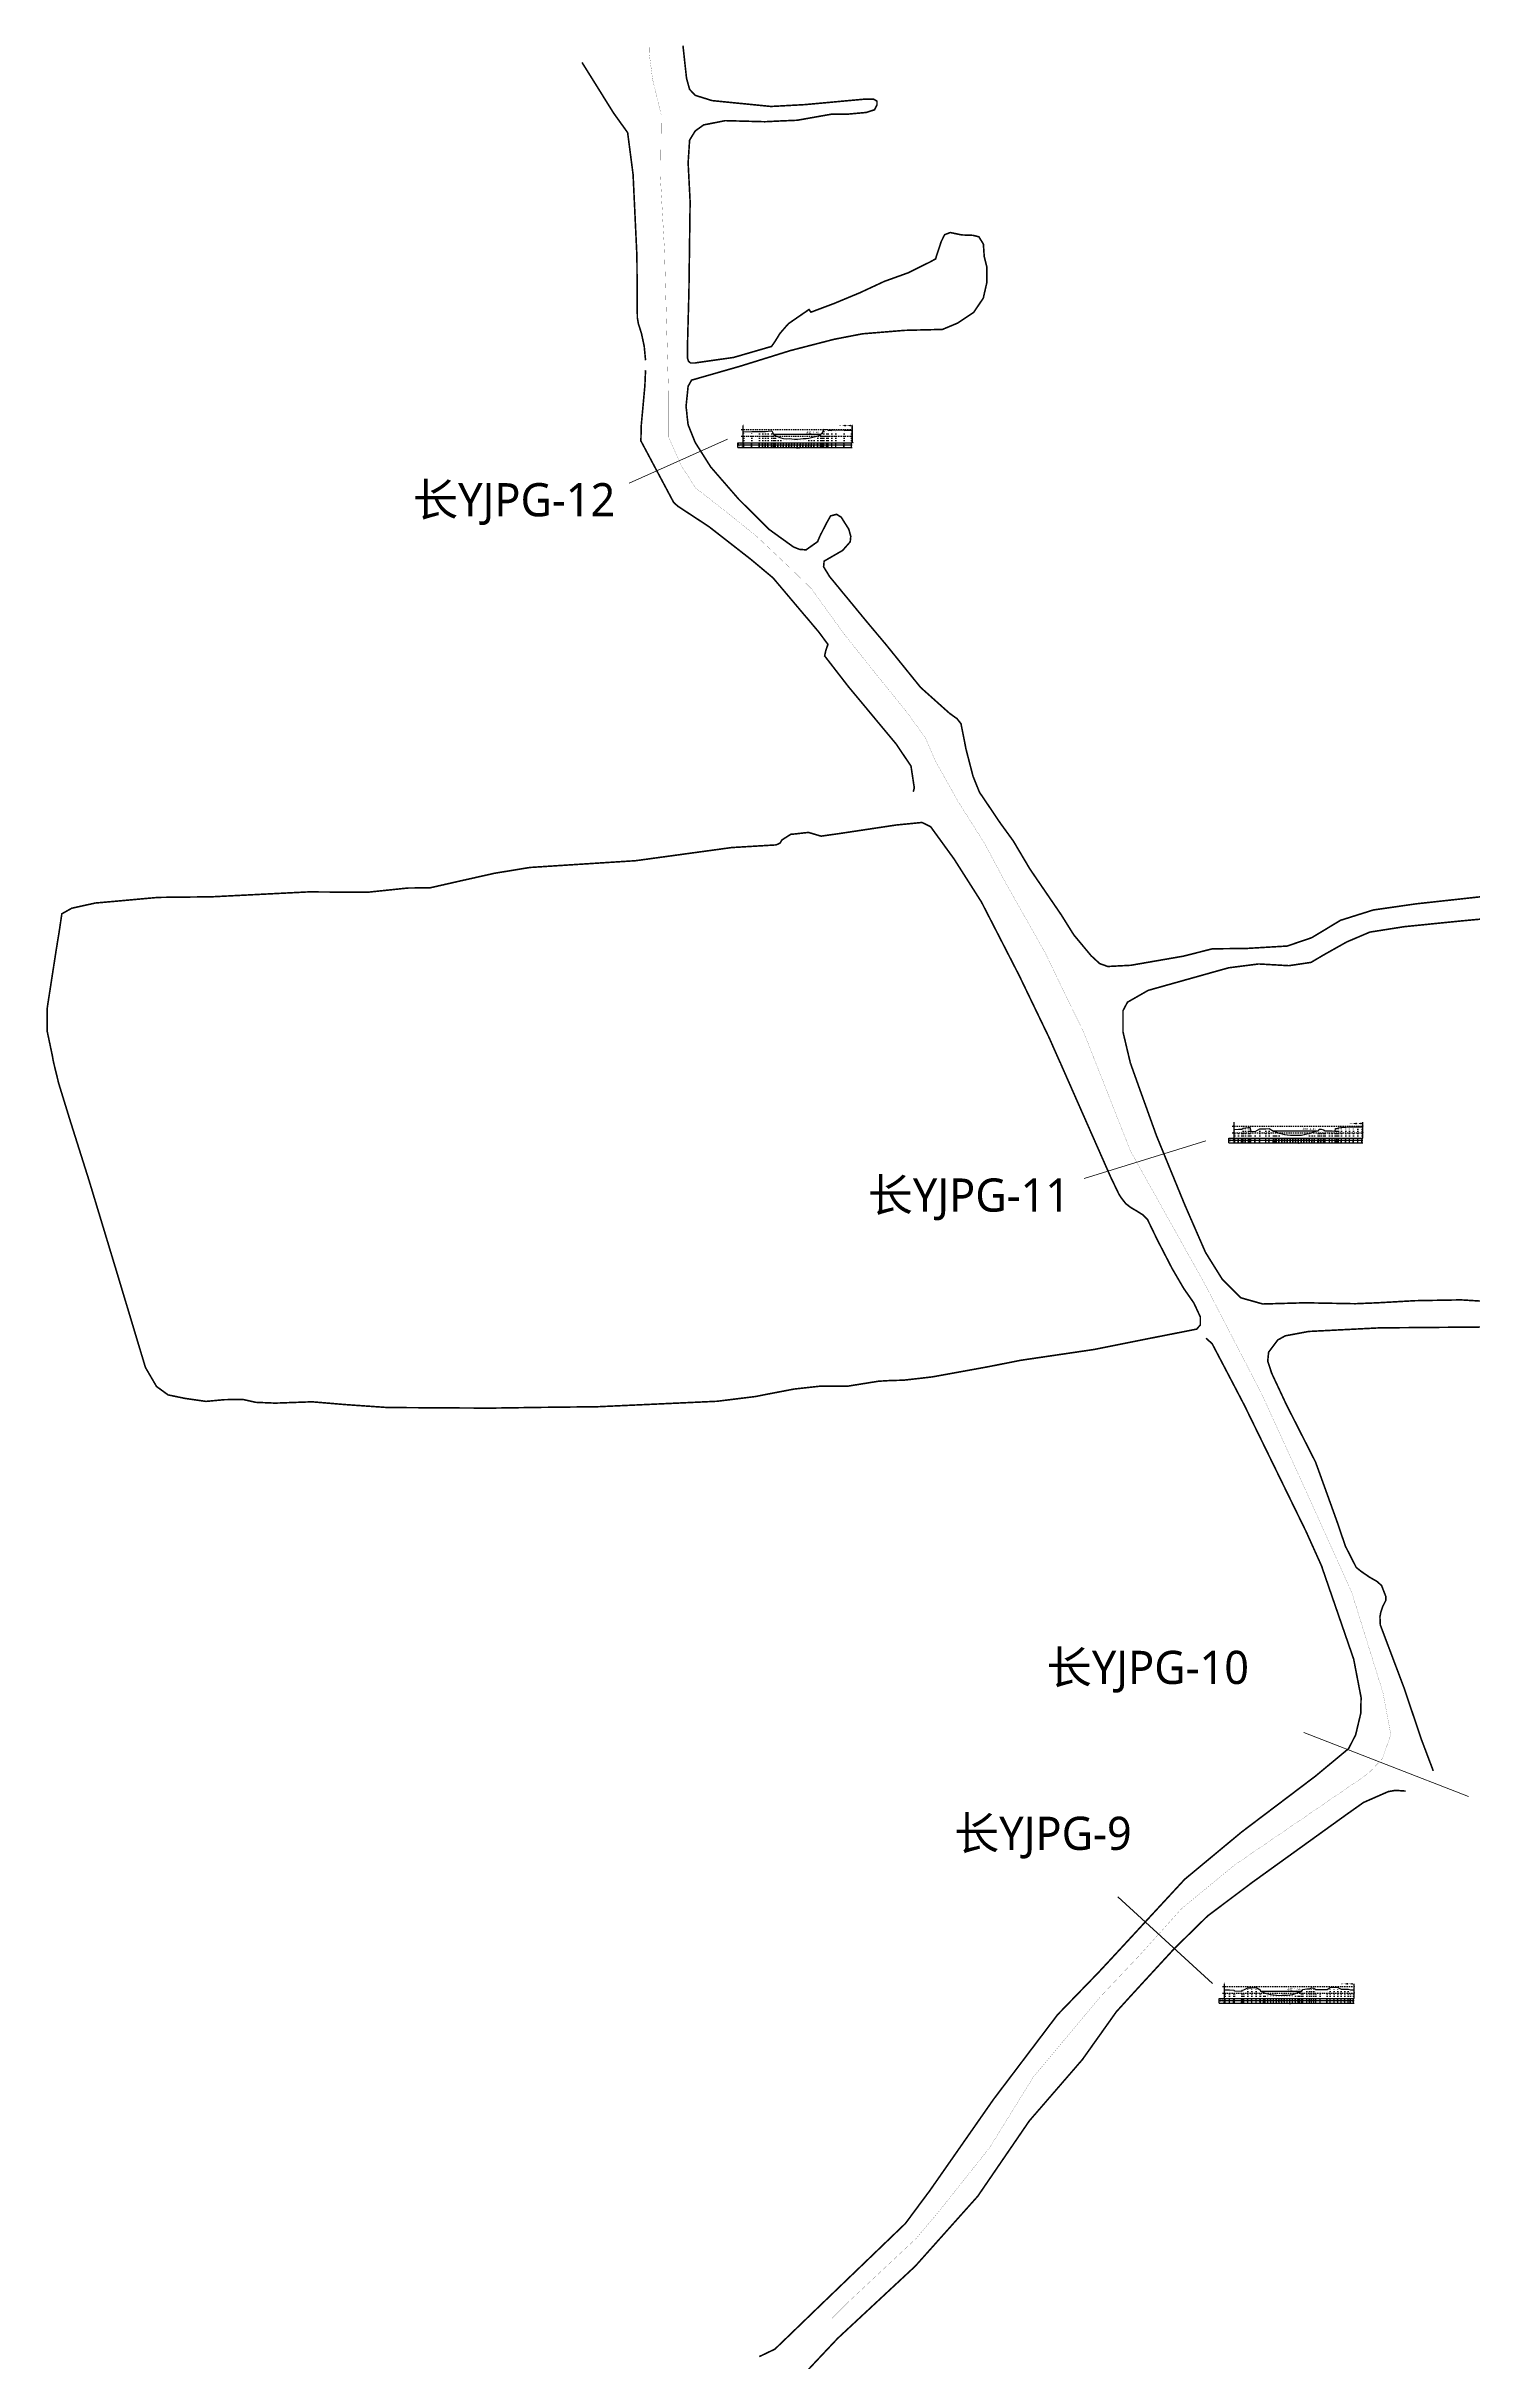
# Model space of a CAD drawing. Header units: millimetres. Extents: x 492417 to 501387, y 3423661 to 3433273.
# Drawn here: x 496118 to 497194, y 3425377 to 3427121 of the extents above; entities that cross this region are included whole.
import ezdxf
from ezdxf.enums import TextEntityAlignment as Align

# ---------------------------------------------------------------- set-up
doc = ezdxf.new("R2010")
doc.units = ezdxf.units.MM
doc.linetypes.add('X4', pattern=[1.6, 0, -1.6])
for name, color, linetype in [('DMX', 1, 'Continuous'), ('zdm1', 2, 'Continuous'), ('ZDMT5', 3, 'Continuous'), ('断面号', 7, 'Continuous'), ('断面线', 6, 'Continuous'), ('水位', 4, 'Continuous')]:
    doc.layers.add(name, color=color, linetype=linetype)
doc.layers.add('市级河道', color=160, linetype='Continuous', lineweight=40)
doc.layers.add('常水位岸线', color=7, linetype='Continuous', lineweight=0, true_color=0x00aeef)
doc.styles.add('HZ', font='rs.shx', dxfattribs={"width": 0.8, "bigfont": 'hztxt.shx'})
doc.styles.add('微软雅黑', font='msyh.ttf')
doc.styles.add('黑体', font='simhei.ttf')

msp = doc.modelspace()

# ---------------------------------------------------------------- linework, layer by layer
at = {"layer": 'DMX', "linetype": 'Continuous', "flags": 128}
for points in [[(496644.1, 3426830.8), (496650.1, 3426831), (496655.8, 3426831.2), (496658.4, 3426831.1), (496660.4, 3426831.1), (496662.4, 3426831.4), (496665.1, 3426831.7), (496666.7, 3426828.6), (496667.5, 3426828.3), (496667.9, 3426828.1), (496669.9, 3426827.2), (496672, 3426826.4), (496674, 3426825.7), (496676.2, 3426825.6), (496678.2, 3426825.7), (496680.3, 3426825.5), (496682.4, 3426825.4), (496684.5, 3426825.3), (496686.7, 3426825.5), (496688.8, 3426825.7), (496691, 3426825.8), (496693.1, 3426826.1), (496695.1, 3426826.6), (496697.1, 3426827.1), (496697.2, 3426827.1), (496699.8, 3426827.9), (496702.1, 3426828.7), (496702.8, 3426830), (496703.5, 3426830.2), (496704.1, 3426832.1), (496704.3, 3426832.1), (496704.4, 3426832.9), (496706.7, 3426832.7), (496707.6, 3426832.2), (496710.5, 3426832.2), (496713.5, 3426832.3), (496719.7, 3426832.2), (496725.3, 3426832.2)], [(497014.1, 3426305.1), (497017, 3426305.3), (497019.4, 3426305.3), (497020.5, 3426306.3), (497022.3, 3426306.5), (497024.6, 3426306.6), (497025.2, 3426306.9), (497025.6, 3426306.9), (497026.3, 3426303.8), (497029.5, 3426303.7), (497033, 3426305.7), (497037.6, 3426305.7), (497040.1, 3426305.8), (497043.3, 3426303.8), (497044.6, 3426303.7), (497045.6, 3426303.1), (497047.7, 3426302.5), (497049.8, 3426301.8), (497051.9, 3426301.3), (497054, 3426301.2), (497056.1, 3426300.9), (497058.2, 3426300.9), (497060.2, 3426300.9), (497062.3, 3426300.9), (497064.4, 3426301), (497066.5, 3426301.3), (497068.5, 3426301.8), (497070.6, 3426302.2), (497072.5, 3426302.8), (497074.2, 3426303.6), (497077, 3426304.1), (497077.5, 3426304.7), (497077.8, 3426305.5), (497079.2, 3426305.4), (497081.1, 3426304.9), (497082.3, 3426304.2), (497085.6, 3426304.2), (497087.7, 3426304.2), (497089.9, 3426304), (497090.2, 3426305.8), (497091, 3426305.8), (497092.3, 3426306.4), (497094.5, 3426306.8), (497094.7, 3426307), (497097.9, 3426307), (497100.7, 3426307.1), (497103.7, 3426307.1), (497107, 3426307.2), (497110.2, 3426307.2)], [(497006.9, 3425656.9), (497010.3, 3425656.9), (497013.4, 3425656.8), (497014, 3425656.3), (497019.4, 3425656), (497020.1, 3425656.6), (497021.1, 3425656.9), (497024, 3425658.5), (497027.1, 3425658.5), (497030.4, 3425658.6), (497033.2, 3425657), (497033.5, 3425655.9), (497036, 3425654.9), (497037.2, 3425654.5), (497039.2, 3425653.9), (497041.3, 3425653.3), (497043.4, 3425653.1), (497045.5, 3425652.8), (497047.6, 3425652.6), (497049.6, 3425652.8), (497051.6, 3425652.9), (497053.7, 3425652.9), (497055.8, 3425653.1), (497057.8, 3425653.5), (497059.9, 3425654.1), (497061.9, 3425655.1), (497062.9, 3425655.2), (497064.5, 3425655.8), (497065.5, 3425657.1), (497068.6, 3425657.7), (497070.6, 3425657.8), (497072.1, 3425658.4), (497073.8, 3425658.1), (497075.3, 3425657.2), (497078.6, 3425657.1), (497083.7, 3425657.1), (497086.2, 3425658.8), (497089.2, 3425658.9), (497091.8, 3425658.8), (497094.4, 3425657.4), (497097.1, 3425657.4), (497099.7, 3425657.4), (497101.3, 3425656.9), (497103.6, 3425657)]]:
    msp.add_lwpolyline(points, dxfattribs=at)
at = {"layer": 'zdm1', "linetype": 'Continuous'}
for p, q in [((496643.6, 3426822.6), (496643.6, 3426835.6)), ((496643.7, 3426822.6), (496643.7, 3426835.6)), ((496725.8, 3426822.6), (496725.8, 3426835.6)), ((496725.9, 3426822.6), (496725.9, 3426835.6)), ((496639.6, 3426819.1), (496639.6, 3426822.6)), ((496639.6, 3426822.6), (496644.1, 3426822.6)), ((496639.6, 3426821.1), (496725.8, 3426821.1)), ((496639.6, 3426819.1), (496725.8, 3426819.1)), ((496643.6, 3426819.1), (496643.6, 3426822.6)), ((496644.1, 3426822.6), (496725.8, 3426822.6)), ((497009.6, 3426295.2), (497009.6, 3426298.7)), ((497009.6, 3426298.7), (497014.1, 3426298.7)), ((497009.6, 3426297.2), (497110.7, 3426297.2)), ((497009.6, 3426295.2), (497110.7, 3426295.2)), ((497013.6, 3426298.7), (497013.6, 3426310.7)), ((497013.6, 3426295.2), (497013.6, 3426298.7)), ((497013.7, 3426298.7), (497013.7, 3426310.7)), ((497014.1, 3426298.7), (497110.7, 3426298.7)), ((497110.6, 3426298.7), (497110.6, 3426310.7)), ((497110.7, 3426298.7), (497110.7, 3426310.7)), ((497002.4, 3425647), (497002.4, 3425650.5)), ((497002.4, 3425650.5), (497006.9, 3425650.5)), ((497002.4, 3425649), (497104.1, 3425649)), ((497006.4, 3425650.5), (497006.4, 3425661.5)), ((497006.4, 3425647), (497006.4, 3425650.5)), ((497006.5, 3425650.5), (497006.5, 3425661.5)), ((497006.9, 3425650.5), (497104.1, 3425650.5)), ((497104.1, 3425650.5), (497104.1, 3425661.5)), ((497104.2, 3425650.5), (497104.2, 3425661.5)), ((497002.4, 3425647), (497104.1, 3425647))]:
    msp.add_line(p, q, dxfattribs=at)
at = {"layer": 'zdm1', "linetype": 'X4'}
for p, q in [((496642.6, 3426832.6), (496726.8, 3426832.6)), ((496642.6, 3426827.6), (496726.8, 3426827.6)), ((496642.6, 3426822.6), (496726.8, 3426822.6)), ((497012.6, 3426307.7), (497111.7, 3426307.7)), ((497012.6, 3426302.7), (497111.7, 3426302.7)), ((497005.4, 3425659.5), (497105.1, 3425659.5)), ((497005.4, 3425654.5), (497105.1, 3425654.5))]:
    msp.add_line(p, q, dxfattribs=at)
at = {"layer": 'zdm1', "linetype": 'Continuous', "flags": 128}
for points in [[(496643.6, 3426835.6, 0.1, 0.1, 0), (496643.6, 3426836.6, 0.1, 0.1, 0)], [(496725.8, 3426835.6, 0.1, 0.1, 0), (496725.8, 3426836.6, 0.1, 0.1, 0)], [(496643.6, 3426833.6, 0.1, 0.1, 0), (496643.6, 3426834.6, 0.1, 0.1, 0)], [(496643.6, 3426831.6, 0.1, 0.1, 0), (496643.6, 3426832.6, 0.1, 0.1, 0)], [(496643.6, 3426829.6, 0.1, 0.1, 0), (496643.6, 3426830.6, 0.1, 0.1, 0)], [(496643.6, 3426827.6, 0.1, 0.1, 0), (496643.6, 3426828.6, 0.1, 0.1, 0)], [(496643.6, 3426825.6, 0.1, 0.1, 0), (496643.6, 3426826.6, 0.1, 0.1, 0)], [(496643.6, 3426823.6, 0.1, 0.1, 0), (496643.6, 3426824.6, 0.1, 0.1, 0)], [(496725.8, 3426833.6, 0.1, 0.1, 0), (496725.8, 3426834.6, 0.1, 0.1, 0)], [(496725.8, 3426831.6, 0.1, 0.1, 0), (496725.8, 3426832.6, 0.1, 0.1, 0)], [(496725.8, 3426829.6, 0.1, 0.1, 0), (496725.8, 3426830.6, 0.1, 0.1, 0)], [(496725.8, 3426827.6, 0.1, 0.1, 0), (496725.8, 3426828.6, 0.1, 0.1, 0)], [(496725.8, 3426825.6, 0.1, 0.1, 0), (496725.8, 3426826.6, 0.1, 0.1, 0)], [(496725.8, 3426823.6, 0.1, 0.1, 0), (496725.8, 3426824.6, 0.1, 0.1, 0)], [(497013.6, 3426309.7, 0.1, 0.1, 0), (497013.6, 3426310.7, 0.1, 0.1, 0)], [(497013.6, 3426307.7, 0.1, 0.1, 0), (497013.6, 3426308.7, 0.1, 0.1, 0)], [(497013.6, 3426305.7, 0.1, 0.1, 0), (497013.6, 3426306.7, 0.1, 0.1, 0)], [(497013.6, 3426303.7, 0.1, 0.1, 0), (497013.6, 3426304.7, 0.1, 0.1, 0)], [(497013.6, 3426301.7, 0.1, 0.1, 0), (497013.6, 3426302.7, 0.1, 0.1, 0)], [(497013.6, 3426299.7, 0.1, 0.1, 0), (497013.6, 3426300.7, 0.1, 0.1, 0)], [(497110.7, 3426309.7, 0.1, 0.1, 0), (497110.7, 3426310.7, 0.1, 0.1, 0)], [(497110.7, 3426307.7, 0.1, 0.1, 0), (497110.7, 3426308.7, 0.1, 0.1, 0)], [(497110.7, 3426305.7, 0.1, 0.1, 0), (497110.7, 3426306.7, 0.1, 0.1, 0)], [(497110.7, 3426303.7, 0.1, 0.1, 0), (497110.7, 3426304.7, 0.1, 0.1, 0)], [(497110.7, 3426301.7, 0.1, 0.1, 0), (497110.7, 3426302.7, 0.1, 0.1, 0)], [(497110.7, 3426299.7, 0.1, 0.1, 0), (497110.7, 3426300.7, 0.1, 0.1, 0)], [(497006.4, 3425661.5, 0.1, 0.1, 0), (497006.4, 3425662.5, 0.1, 0.1, 0)], [(497006.4, 3425659.5, 0.1, 0.1, 0), (497006.4, 3425660.5, 0.1, 0.1, 0)], [(497006.4, 3425657.5, 0.1, 0.1, 0), (497006.4, 3425658.5, 0.1, 0.1, 0)], [(497006.4, 3425655.5, 0.1, 0.1, 0), (497006.4, 3425656.5, 0.1, 0.1, 0)], [(497006.4, 3425653.5, 0.1, 0.1, 0), (497006.4, 3425654.5, 0.1, 0.1, 0)], [(497006.4, 3425651.5, 0.1, 0.1, 0), (497006.4, 3425652.5, 0.1, 0.1, 0)], [(497104.1, 3425661.5, 0.1, 0.1, 0), (497104.1, 3425662.5, 0.1, 0.1, 0)], [(497104.1, 3425659.5, 0.1, 0.1, 0), (497104.1, 3425660.5, 0.1, 0.1, 0)], [(497104.1, 3425657.5, 0.1, 0.1, 0), (497104.1, 3425658.5, 0.1, 0.1, 0)], [(497104.1, 3425655.5, 0.1, 0.1, 0), (497104.1, 3425656.5, 0.1, 0.1, 0)], [(497104.1, 3425653.5, 0.1, 0.1, 0), (497104.1, 3425654.5, 0.1, 0.1, 0)], [(497104.1, 3425651.5, 0.1, 0.1, 0), (497104.1, 3425652.5, 0.1, 0.1, 0)]]:
    msp.add_lwpolyline(points, format="xyseb", dxfattribs=at)
at = {"layer": 'ZDMT5', "linetype": 'X4'}
for p, q in [((496644.1, 3426822.6), (496644.1, 3426830.8)), ((496650.1, 3426822.6), (496650.1, 3426831)), ((496655.8, 3426822.6), (496655.8, 3426831.2)), ((496658.4, 3426822.6), (496658.4, 3426831.1)), ((496660.4, 3426822.6), (496660.4, 3426831.1)), ((496662.4, 3426822.6), (496662.4, 3426831.4)), ((496665.1, 3426822.6), (496665.1, 3426831.7)), ((496666.7, 3426822.6), (496666.7, 3426828.6)), ((496667.5, 3426822.6), (496667.5, 3426828.3)), ((496667.9, 3426822.6), (496667.9, 3426828.1)), ((496669.9, 3426822.6), (496669.9, 3426827.2)), ((496672, 3426822.6), (496672, 3426826.4)), ((496674, 3426822.6), (496674, 3426825.7)), ((496676.2, 3426822.6), (496676.2, 3426825.6)), ((496678.2, 3426822.6), (496678.2, 3426825.7)), ((496680.3, 3426822.6), (496680.3, 3426825.5)), ((496682.4, 3426822.6), (496682.4, 3426825.4)), ((496684.5, 3426822.6), (496684.5, 3426825.3)), ((496686.7, 3426822.6), (496686.7, 3426825.5)), ((496688.8, 3426822.6), (496688.8, 3426825.7)), ((496691, 3426822.6), (496691, 3426825.8)), ((496693.1, 3426822.6), (496693.1, 3426826.1)), ((496695.1, 3426822.6), (496695.1, 3426826.6)), ((496697.1, 3426822.6), (496697.1, 3426827.1)), ((496697.2, 3426822.6), (496697.2, 3426827.1)), ((496699.8, 3426822.6), (496699.8, 3426827.9)), ((496702.1, 3426822.6), (496702.1, 3426828.7)), ((496702.8, 3426822.6), (496702.8, 3426830)), ((496703.5, 3426822.6), (496703.5, 3426830.2)), ((496704.1, 3426822.6), (496704.1, 3426832.1)), ((496704.3, 3426822.6), (496704.3, 3426832.1)), ((496704.4, 3426822.6), (496704.4, 3426832.9)), ((496706.7, 3426822.6), (496706.7, 3426832.7)), ((496707.6, 3426822.6), (496707.6, 3426832.2)), ((496710.5, 3426822.6), (496710.5, 3426832.2)), ((496713.5, 3426822.6), (496713.5, 3426832.3)), ((496719.7, 3426822.6), (496719.7, 3426832.2)), ((496725.3, 3426822.6), (496725.3, 3426832.2)), ((497014.1, 3426298.7), (497014.1, 3426305.1)), ((497017, 3426298.7), (497017, 3426305.3)), ((497019.4, 3426298.7), (497019.4, 3426305.3)), ((497020.5, 3426298.7), (497020.5, 3426306.3)), ((497022.3, 3426298.7), (497022.3, 3426306.5)), ((497024.6, 3426298.7), (497024.6, 3426306.6)), ((497025.2, 3426298.7), (497025.2, 3426306.9)), ((497025.6, 3426298.7), (497025.6, 3426306.9)), ((497026.3, 3426298.7), (497026.3, 3426303.8)), ((497029.5, 3426298.7), (497029.5, 3426303.7)), ((497033, 3426298.7), (497033, 3426305.7)), ((497037.6, 3426298.7), (497037.6, 3426305.7)), ((497040.1, 3426298.7), (497040.1, 3426305.8)), ((497043.3, 3426298.7), (497043.3, 3426303.8)), ((497044.6, 3426298.7), (497044.6, 3426303.7)), ((497045.6, 3426298.7), (497045.6, 3426303.1)), ((497047.7, 3426298.7), (497047.7, 3426302.5)), ((497049.8, 3426298.7), (497049.8, 3426301.8)), ((497051.9, 3426298.7), (497051.9, 3426301.3)), ((497054, 3426298.7), (497054, 3426301.2)), ((497056.1, 3426298.7), (497056.1, 3426300.9)), ((497058.2, 3426298.7), (497058.2, 3426300.9)), ((497060.2, 3426298.7), (497060.2, 3426300.9)), ((497062.3, 3426298.7), (497062.3, 3426300.9)), ((497064.4, 3426298.7), (497064.4, 3426301)), ((497066.5, 3426298.7), (497066.5, 3426301.3)), ((497068.5, 3426298.7), (497068.5, 3426301.8)), ((497070.6, 3426298.7), (497070.6, 3426302.2)), ((497072.5, 3426298.7), (497072.5, 3426302.8)), ((497074.2, 3426298.7), (497074.2, 3426303.6)), ((497077, 3426298.7), (497077, 3426304.1)), ((497077.5, 3426298.7), (497077.5, 3426304.7)), ((497077.8, 3426298.7), (497077.8, 3426305.5)), ((497079.2, 3426298.7), (497079.2, 3426305.4)), ((497081.1, 3426298.7), (497081.1, 3426304.9)), ((497082.3, 3426298.7), (497082.3, 3426304.2)), ((497085.6, 3426298.7), (497085.6, 3426304.2)), ((497087.7, 3426298.7), (497087.7, 3426304.2)), ((497089.9, 3426298.7), (497089.9, 3426304)), ((497090.2, 3426298.7), (497090.2, 3426305.8)), ((497091, 3426298.7), (497091, 3426305.8)), ((497092.3, 3426298.7), (497092.3, 3426306.4)), ((497094.5, 3426298.7), (497094.5, 3426306.8)), ((497094.7, 3426298.7), (497094.7, 3426307)), ((497097.9, 3426298.7), (497097.9, 3426307)), ((497100.7, 3426298.7), (497100.7, 3426307.1)), ((497103.7, 3426298.7), (497103.7, 3426307.1)), ((497107, 3426298.7), (497107, 3426307.2)), ((497110.2, 3426298.7), (497110.2, 3426307.2)), ((497006.9, 3425650.5), (497006.9, 3425656.9)), ((497010.3, 3425650.5), (497010.3, 3425656.9)), ((497013.4, 3425650.5), (497013.4, 3425656.8)), ((497014, 3425650.5), (497014, 3425656.3)), ((497019.4, 3425650.5), (497019.4, 3425656)), ((497020.1, 3425650.5), (497020.1, 3425656.6)), ((497021.1, 3425650.5), (497021.1, 3425656.9)), ((497024, 3425650.5), (497024, 3425658.5)), ((497027.1, 3425650.5), (497027.1, 3425658.5)), ((497030.4, 3425650.5), (497030.4, 3425658.6)), ((497033.2, 3425650.5), (497033.2, 3425657)), ((497033.5, 3425650.5), (497033.5, 3425655.9)), ((497036, 3425650.5), (497036, 3425654.9)), ((497037.2, 3425650.5), (497037.2, 3425654.5)), ((497039.2, 3425650.5), (497039.2, 3425653.9)), ((497041.3, 3425650.5), (497041.3, 3425653.3)), ((497043.4, 3425650.5), (497043.4, 3425653.1)), ((497045.5, 3425650.5), (497045.5, 3425652.8)), ((497047.6, 3425650.5), (497047.6, 3425652.6)), ((497049.6, 3425650.5), (497049.6, 3425652.8)), ((497051.6, 3425650.5), (497051.6, 3425652.9)), ((497053.7, 3425650.5), (497053.7, 3425652.9)), ((497055.8, 3425650.5), (497055.8, 3425653.1)), ((497057.8, 3425650.5), (497057.8, 3425653.5)), ((497059.9, 3425650.5), (497059.9, 3425654.1)), ((497061.9, 3425650.5), (497061.9, 3425655.1)), ((497062.9, 3425650.5), (497062.9, 3425655.2)), ((497064.5, 3425650.5), (497064.5, 3425655.8)), ((497065.5, 3425650.5), (497065.5, 3425657.1)), ((497068.6, 3425650.5), (497068.6, 3425657.7)), ((497070.6, 3425650.5), (497070.6, 3425657.8)), ((497072.1, 3425650.5), (497072.1, 3425658.4)), ((497073.8, 3425650.5), (497073.8, 3425658.1)), ((497075.3, 3425650.5), (497075.3, 3425657.2)), ((497078.6, 3425650.5), (497078.6, 3425657.1)), ((497083.7, 3425650.5), (497083.7, 3425657.1)), ((497086.2, 3425650.5), (497086.2, 3425658.8)), ((497089.2, 3425650.5), (497089.2, 3425658.9)), ((497091.8, 3425650.5), (497091.8, 3425658.8)), ((497094.4, 3425650.5), (497094.4, 3425657.4)), ((497097.1, 3425650.5), (497097.1, 3425657.4)), ((497099.7, 3425650.5), (497099.7, 3425657.4)), ((497101.3, 3425650.5), (497101.3, 3425656.9)), ((497103.6, 3425650.5), (497103.6, 3425657))]:
    msp.add_line(p, q, dxfattribs=at)
at = {"layer": 'ZDMT5', "linetype": 'Continuous'}
for p, q in [((496644.1, 3426819.1), (496644.1, 3426822.6)), ((496650.1, 3426819.1), (496650.1, 3426822.6)), ((496655.8, 3426819.1), (496655.8, 3426822.6)), ((496658.4, 3426819.1), (496658.4, 3426822.6)), ((496660.4, 3426819.1), (496660.4, 3426822.6)), ((496662.4, 3426819.1), (496662.4, 3426822.6)), ((496665.1, 3426819.1), (496665.1, 3426822.6)), ((496666.7, 3426819.1), (496666.7, 3426822.6)), ((496667.5, 3426819.1), (496667.5, 3426822.6)), ((496667.9, 3426819.1), (496667.9, 3426822.6)), ((496669.9, 3426819.1), (496669.9, 3426822.6)), ((496672, 3426819.1), (496672, 3426822.6)), ((496674, 3426819.1), (496674, 3426822.6)), ((496676.2, 3426819.1), (496676.2, 3426822.6)), ((496678.2, 3426819.1), (496678.2, 3426822.6)), ((496680.3, 3426819.1), (496680.3, 3426822.6)), ((496682.4, 3426819.1), (496682.4, 3426822.6)), ((496684.5, 3426819.1), (496684.5, 3426822.6)), ((496686.7, 3426819.1), (496686.7, 3426822.6)), ((496688.8, 3426819.1), (496688.8, 3426822.6)), ((496691, 3426819.1), (496691, 3426822.6)), ((496693.1, 3426819.1), (496693.1, 3426822.6)), ((496695.1, 3426819.1), (496695.1, 3426822.6)), ((496697.1, 3426819.1), (496697.1, 3426822.6)), ((496699.8, 3426819.1), (496699.8, 3426822.6)), ((496702.1, 3426819.1), (496702.1, 3426822.6)), ((496702.8, 3426819.1), (496702.8, 3426822.6)), ((496703.5, 3426819.1), (496703.5, 3426822.6)), ((496704.1, 3426819.1), (496704.1, 3426822.6)), ((496704.4, 3426819.1), (496704.4, 3426822.6)), ((496706.7, 3426819.1), (496706.7, 3426822.6)), ((496707.6, 3426819.1), (496707.6, 3426822.6)), ((496710.5, 3426819.1), (496710.5, 3426822.6)), ((496713.5, 3426819.1), (496713.5, 3426822.6)), ((496719.7, 3426819.1), (496719.7, 3426822.6)), ((496725.3, 3426819.1), (496725.3, 3426822.6)), ((497014.1, 3426295.2), (497014.1, 3426298.7)), ((497017, 3426295.2), (497017, 3426298.7)), ((497019.4, 3426295.2), (497019.4, 3426298.7)), ((497020.5, 3426295.2), (497020.5, 3426298.7)), ((497022.3, 3426295.2), (497022.3, 3426298.7)), ((497024.6, 3426295.2), (497024.6, 3426298.7)), ((497025.2, 3426295.2), (497025.2, 3426298.7)), ((497025.6, 3426295.2), (497025.6, 3426298.7)), ((497026.3, 3426295.2), (497026.3, 3426298.7)), ((497029.5, 3426295.2), (497029.5, 3426298.7)), ((497033, 3426295.2), (497033, 3426298.7)), ((497037.6, 3426295.2), (497037.6, 3426298.7)), ((497040.1, 3426295.2), (497040.1, 3426298.7)), ((497043.3, 3426295.2), (497043.3, 3426298.7)), ((497044.6, 3426295.2), (497044.6, 3426298.7)), ((497045.6, 3426295.2), (497045.6, 3426298.7)), ((497047.7, 3426295.2), (497047.7, 3426298.7)), ((497049.8, 3426295.2), (497049.8, 3426298.7)), ((497051.9, 3426295.2), (497051.9, 3426298.7)), ((497054, 3426295.2), (497054, 3426298.7)), ((497056.1, 3426295.2), (497056.1, 3426298.7)), ((497058.2, 3426295.2), (497058.2, 3426298.7)), ((497060.2, 3426295.2), (497060.2, 3426298.7)), ((497062.3, 3426295.2), (497062.3, 3426298.7)), ((497064.4, 3426295.2), (497064.4, 3426298.7)), ((497066.5, 3426295.2), (497066.5, 3426298.7)), ((497068.5, 3426295.2), (497068.5, 3426298.7)), ((497070.6, 3426295.2), (497070.6, 3426298.7)), ((497072.5, 3426295.2), (497072.5, 3426298.7)), ((497074.2, 3426295.2), (497074.2, 3426298.7)), ((497077, 3426295.2), (497077, 3426298.7)), ((497077.5, 3426295.2), (497077.5, 3426298.7)), ((497079.2, 3426295.2), (497079.2, 3426298.7)), ((497081.1, 3426295.2), (497081.1, 3426298.7)), ((497082.3, 3426295.2), (497082.3, 3426298.7)), ((497085.6, 3426295.2), (497085.6, 3426298.7)), ((497087.7, 3426295.2), (497087.7, 3426298.7)), ((497089.9, 3426295.2), (497089.9, 3426298.7)), ((497091, 3426295.2), (497091, 3426298.7)), ((497092.3, 3426295.2), (497092.3, 3426298.7)), ((497094.5, 3426295.2), (497094.5, 3426298.7)), ((497097.9, 3426295.2), (497097.9, 3426298.7)), ((497100.7, 3426295.2), (497100.7, 3426298.7)), ((497103.7, 3426295.2), (497103.7, 3426298.7)), ((497107, 3426295.2), (497107, 3426298.7)), ((497110.2, 3426295.2), (497110.2, 3426298.7)), ((497006.9, 3425647), (497006.9, 3425650.5)), ((497010.3, 3425647), (497010.3, 3425650.5)), ((497013.4, 3425647), (497013.4, 3425650.5)), ((497014, 3425647), (497014, 3425650.5)), ((497019.4, 3425647), (497019.4, 3425650.5)), ((497020.1, 3425647), (497020.1, 3425650.5)), ((497021.1, 3425647), (497021.1, 3425650.5)), ((497024, 3425647), (497024, 3425650.5)), ((497027.1, 3425647), (497027.1, 3425650.5)), ((497030.4, 3425647), (497030.4, 3425650.5)), ((497033.2, 3425647), (497033.2, 3425650.5)), ((497033.5, 3425647), (497033.5, 3425650.5)), ((497036, 3425647), (497036, 3425650.5)), ((497037.2, 3425647), (497037.2, 3425650.5)), ((497039.2, 3425647), (497039.2, 3425650.5)), ((497041.3, 3425647), (497041.3, 3425650.5)), ((497043.4, 3425647), (497043.4, 3425650.5)), ((497045.5, 3425647), (497045.5, 3425650.5)), ((497047.6, 3425647), (497047.6, 3425650.5)), ((497049.6, 3425647), (497049.6, 3425650.5)), ((497051.6, 3425647), (497051.6, 3425650.5)), ((497053.7, 3425647), (497053.7, 3425650.5)), ((497055.8, 3425647), (497055.8, 3425650.5)), ((497057.8, 3425647), (497057.8, 3425650.5)), ((497059.9, 3425647), (497059.9, 3425650.5)), ((497061.9, 3425647), (497061.9, 3425650.5)), ((497062.9, 3425647), (497062.9, 3425650.5)), ((497064.5, 3425647), (497064.5, 3425650.5)), ((497065.5, 3425647), (497065.5, 3425650.5)), ((497068.6, 3425647), (497068.6, 3425650.5)), ((497070.6, 3425647), (497070.6, 3425650.5)), ((497072.1, 3425647), (497072.1, 3425650.5)), ((497073.8, 3425647), (497073.8, 3425650.5)), ((497075.3, 3425647), (497075.3, 3425650.5)), ((497078.6, 3425647), (497078.6, 3425650.5)), ((497083.7, 3425647), (497083.7, 3425650.5)), ((497086.2, 3425647), (497086.2, 3425650.5)), ((497089.2, 3425647), (497089.2, 3425650.5)), ((497091.8, 3425647), (497091.8, 3425650.5)), ((497094.4, 3425647), (497094.4, 3425650.5)), ((497097.1, 3425647), (497097.1, 3425650.5)), ((497099.7, 3425647), (497099.7, 3425650.5)), ((497101.3, 3425647), (497101.3, 3425650.5)), ((497103.6, 3425647), (497103.6, 3425650.5))]:
    msp.add_line(p, q, dxfattribs=at)
at = {"layer": '市级河道', "lineweight": 0, "const_width": 0.1}
msp.add_lwpolyline([(496660.2, 3425359.3), (496721.7, 3425420.6), (496774.1, 3425469.7), (496791.5, 3425490.4), (496829.5, 3425538.2), (496862.3, 3425591.2), (496912.7, 3425651.5), (496941.8, 3425682.3), (496974.3, 3425718.3), (497014.2, 3425751.1), (497065, 3425785.8), (497114.8, 3425819.9), (497125.6, 3425831.3), (497127.9, 3425838.1), (497131.8, 3425849.3), (497125.9, 3425880.8), (497102.3, 3425956.5), (497068.9, 3426030.5), (497034.5, 3426105.8), (496992, 3426188), (496935.6, 3426288.9), (496911.3, 3426350.5), (496900, 3426379.1), (496888.6, 3426402.3), (496871.7, 3426437.4), (496856.1, 3426465.1), (496839.8, 3426494), (496825.4, 3426521), (496805.6, 3426552.3), (496788.7, 3426582.4), (496780.9, 3426600.4), (496766.5, 3426620.2), (496743.6, 3426648.5), (496719.6, 3426678.6), (496694.9, 3426712.8), (496678.1, 3426729.1), (496654, 3426751.9), (496633, 3426768.8), (496607.7, 3426788.6), (496596.9, 3426805.4), (496587.3, 3426827.1), (496587.3, 3426860.2), (496586.1, 3426903.5), (496584.3, 3426967.2), (496581.3, 3427021.3), (496581.9, 3427069.4), (496575.3, 3427096.5), (496572.9, 3427115.1), (496573.5, 3427140.4)], dxfattribs=at)
at = {"layer": '常水位岸线', "const_width": 1.2, "flags": 128}
for points in [[(497200.2, 3426480.6), (497150.9, 3426475.2), (497118.7, 3426470.6), (497093.9, 3426462.8), (497072.2, 3426449.7), (497053.7, 3426443.4), (497024.9, 3426441.7), (497023.4, 3426441.6), (497023.1, 3426441.6), (496997.2, 3426441.3), (496975.6, 3426435.8), (496935.8, 3426428.9), (496918.4, 3426428), (496912.3, 3426430.2), (496905.9, 3426436.1), (496893, 3426451.6), (496891.7, 3426453.6), (496883.3, 3426467), (496869.2, 3426487.6), (496859.7, 3426501.5), (496853.6, 3426511.8), (496847.2, 3426522.6), (496837.3, 3426536.2), (496823.7, 3426556.4), (496821.8, 3426559.1), (496816.9, 3426571.2), (496811.6, 3426591.6), (496810.2, 3426598.8), (496807.8, 3426610.9), (496804.8, 3426614.7), (496799.1, 3426618.8), (496777.3, 3426638.3), (496751.2, 3426670.6), (496736.4, 3426688.2), (496721.5, 3426706.3), (496718.9, 3426709.4), (496716.4, 3426712.5), (496708.8, 3426721.7), (496704.2, 3426729.2), (496704.4, 3426730.9), (496704.6, 3426733.4), (496718.6, 3426741.5), (496724.3, 3426748), (496724.7, 3426752.2), (496724.2, 3426753.9), (496723.2, 3426757.5), (496717.5, 3426766.5), (496714.1, 3426768.7), (496709.5, 3426767.5), (496706.5, 3426762.2), (496702, 3426753.4), (496701.2, 3426751.7), (496699.7, 3426748.1), (496691, 3426741.9), (496686, 3426742.3), (496681.5, 3426744.1), (496675.8, 3426748.2), (496663.3, 3426757.2), (496640.3, 3426780), (496619.1, 3426804.4), (496607.4, 3426822.9), (496602.1, 3426836.1), (496601.4, 3426841.9), (496600.8, 3426847.9), (496600.5, 3426849.7), (496602.1, 3426865.2), (496604.7, 3426869.8), (496640.7, 3426880.1), (496668.4, 3426888.7), (496678.6, 3426891.9), (496684.7, 3426893.5), (496712.3, 3426900.6), (496733.5, 3426904.7), (496765.3, 3426907.3), (496772.9, 3426907.5), (496793.8, 3426908), (496805.3, 3426912.8), (496817.4, 3426920.9), (496820.7, 3426925.8), (496824.6, 3426931.6), (496827.2, 3426943), (496827.3, 3426954.9), (496826, 3426960.1), (496825.3, 3426962.9), (496825, 3426967.4), (496824.7, 3426972.2), (496821.3, 3426977.8), (496816.8, 3426978.9), (496808.4, 3426979.2), (496799.7, 3426981), (496795.5, 3426979.4), (496794.8, 3426978.1), (496792.8, 3426974), (496790.5, 3426967), (496788.6, 3426961.1), (496784.4, 3426958.8), (496767.8, 3426950.6), (496750, 3426944.2), (496731.5, 3426935.6), (496712, 3426927.5), (496694.7, 3426921), (496693.2, 3426923), (496677.8, 3426912.4), (496676.2, 3426910.6), (496671.4, 3426905.1), (496668, 3426899.6), (496667.6, 3426899), (496667.4, 3426898.7), (496665, 3426895.2), (496636.4, 3426886.9), (496609, 3426883), (496607.3, 3426882.7), (496607.2, 3426882.7), (496603.9, 3426882.7), (496602.3, 3426884.2), (496601.6, 3426886.5), (496601.6, 3426895.5), (496602.7, 3426936.5), (496603.6, 3427004.4), (496602.1, 3427033.5), (496603.2, 3427050.6), (496607.4, 3427057.5), (496613.8, 3427062.1), (496630.1, 3427065.3), (496660, 3427064.5), (496672.2, 3427065.1), (496684.3, 3427065.6), (496709.7, 3427070.1), (496722.2, 3427070.2), (496736.5, 3427071.5), (496742.6, 3427073.5), (496744.5, 3427077.3), (496744.5, 3427080), (496741.9, 3427081.5), (496733.9, 3427081.4), (496690.3, 3427077.4), (496664.6, 3427076), (496620.2, 3427080.4), (496607.4, 3427084.4), (496603.2, 3427088.9), (496600.9, 3427097.2), (496598.3, 3427121), (496598.2, 3427121.9)], [(496570, 3426884.8), (496569, 3426895.3), (496566.9, 3426905.1), (496564.6, 3426912.3), (496563.8, 3426916.9), (496563.5, 3426963.2), (496560.6, 3427024.8), (496556.5, 3427056.3), (496546, 3427070.9), (496522.1, 3427109.2), (496522.1, 3427109.2)], [(496771.8, 3426559.6), (496772.2, 3426561.1), (496772.6, 3426562.5), (496770.1, 3426579), (496759, 3426595.5), (496722.8, 3426639), (496705, 3426662), (496705.3, 3426663.4), (496705.9, 3426666.1), (496707.5, 3426670.7), (496700.5, 3426680.1), (496694.7, 3426687), (496692.1, 3426690.1), (496689.5, 3426693.1), (496666.2, 3426720.7), (496649.6, 3426734.6), (496617.8, 3426759.4), (496594.8, 3426774.5), (496594.7, 3426774.5), (496591.1, 3426777.7), (496591.1, 3426777.7), (496590.8, 3426778.4), (496566.5, 3426824), (496566.6, 3426828.6), (496566.7, 3426835), (496569.5, 3426865.6), (496570, 3426877.3)], [(496882.7, 3426355.2), (496882.7, 3426355.3), (496882.1, 3426356.5), (496882, 3426356.8), (496874.3, 3426374.2), (496851.7, 3426421.1), (496823.2, 3426476.6), (496802.5, 3426509.1), (496784.9, 3426533.3), (496778.4, 3426536.5), (496759, 3426534.6), (496715.1, 3426528), (496702.3, 3426526.2), (496696.9, 3426527.8), (496692.8, 3426529), (496689.9, 3426528.7), (496686.5, 3426528.3), (496683.1, 3426527.9), (496679.5, 3426527.6), (496672.9, 3426523.4), (496671.3, 3426520.9), (496668.4, 3426519.6), (496634.9, 3426517.6), (496562.5, 3426507.7), (496515.4, 3426504.7), (496482.8, 3426502.6), (496456, 3426498.2), (496428.8, 3426492.1), (496407.7, 3426487.3), (496390.7, 3426487.1), (496360.1, 3426483.9), (496316, 3426484.2), (496242.9, 3426480.5), (496206, 3426480.1), (496202, 3426480), (496171, 3426477.2), (496155.2, 3426475.8), (496137.5, 3426471.9), (496130, 3426467.7), (496128.1, 3426455), (496125.8, 3426440.8), (496123.6, 3426426.6), (496123.4, 3426425.4), (496121.4, 3426412.4), (496119.2, 3426398.2), (496118.9, 3426396), (496118.9, 3426379.4), (496119.9, 3426374.7), (496123, 3426360), (496123.2, 3426358.5), (496123.5, 3426357.1), (496123.8, 3426355.6), (496123.8, 3426355.5)], [(496935.5, 3426355.2), (496935.5, 3426355.2), (496935.1, 3426356.8), (496929.9, 3426378.7), (496929.9, 3426394.7), (496933.3, 3426401.1), (496948.9, 3426410), (497009.5, 3426427), (497032.2, 3426429.9), (497055, 3426428.6), (497071.7, 3426431.1), (497080.8, 3426436.5), (497098.6, 3426446.5), (497116, 3426453.9), (497142, 3426458), (497184.7, 3426462.3), (497227.1, 3426466.2)], [(496123.8, 3426355.6), (496127.6, 3426340), (496136, 3426312.7), (496150.4, 3426267.1), (496171.4, 3426197.7), (496193, 3426125.9), (496201.4, 3426111.5), (496210.1, 3426105.2), (496222.6, 3426102.6), (496238.6, 3426100.3), (496252.6, 3426101.6), (496266.3, 3426101.8), (496276.2, 3426099.6), (496290.9, 3426099), (496318.6, 3426100), (496343.6, 3426097.9), (496375.4, 3426095.7), (496406.9, 3426095.5), (496421.5, 3426095.4), (496440.7, 3426095.3), (496457.4, 3426095.3), (496491.2, 3426095.8), (496508.6, 3426096), (496534.3, 3426096.3), (496593.6, 3426099), (496624, 3426100.4), (496653.1, 3426104), (496662.6, 3426105.9), (496682, 3426109.6), (496700.9, 3426111.7), (496722.5, 3426111.8), (496745.6, 3426115.5), (496754.1, 3426116), (496764.6, 3426116.3), (496775.3, 3426117.5), (496786.4, 3426118.8), (496828.7, 3426126.5), (496853, 3426131.3), (496908, 3426139.4), (496944.5, 3426146.7), (496979.6, 3426153.6), (496985.6, 3426154.8), (496986.2, 3426155.6), (496988.2, 3426157.9), (496988.2, 3426164), (496983.3, 3426174.5), (496975.7, 3426185.4), (496967, 3426200.3), (496955.9, 3426221.8), (496948.4, 3426237.3), (496948.2, 3426237.5), (496948.2, 3426237.6), (496944.8, 3426240.9), (496940.2, 3426243.8), (496935.9, 3426246.3), (496932, 3426249.3), (496929.5, 3426252.5), (496928.3, 3426254.1), (496926.7, 3426256.7), (496920.6, 3426269.4), (496882.7, 3426355.3)], [(497018.6, 3426178.4), (497004.9, 3426192.1), (496995.5, 3426207.1), (496992, 3426212.8), (496976.4, 3426248.6), (496955.1, 3426300.6), (496946.9, 3426323.4), (496943.4, 3426333.1), (496935.5, 3426355.2)], [(497218.9, 3426174.7), (497184.7, 3426176.8), (497150.5, 3426176.2), (497122, 3426174.6), (497104.9, 3426173.9), (497067.2, 3426174.6), (497035.3, 3426173.7), (497018.6, 3426178.4)], [(497163.8, 3425821.9), (497154.7, 3425846), (497141.9, 3425884.1), (497123.9, 3425931.8), (497123.6, 3425937.9), (497124.2, 3425941.3), (497124.9, 3425943.3), (497125.8, 3425946), (497126.3, 3425946.9), (497127, 3425948.3), (497128, 3425950.3), (497128, 3425953.4), (497124.8, 3425961.6), (497121.3, 3425964.7), (497115.7, 3425967.9), (497109.6, 3425972.1), (497105.7, 3425975.2), (497104.4, 3425977.8), (497100.9, 3425984.7), (497097.6, 3425991.1), (497091.3, 3426009.6), (497081.9, 3426035.7), (497075.1, 3426054.5), (497062.1, 3426080.1), (497053, 3426098), (497048, 3426108.7), (497042, 3426121.5), (497039, 3426130.6), (497039.7, 3426137.4), (497046.6, 3426146.6), (497052.2, 3426149.7), (497069.9, 3426153), (497123.1, 3426155.7), (497206.2, 3426156.4)], [(496655.8, 3425380.6), (496667.5, 3425386.2), (496677.7, 3425396), (496698.4, 3425416), (496765.9, 3425480.9), (496782.3, 3425503), (496783.7, 3425504.8), (496788.8, 3425512.1), (496832.3, 3425574.4), (496880.6, 3425638.2), (496912.1, 3425670.7), (496913, 3425671.7), (496921, 3425680.3), (496976.4, 3425740.2), (497019.4, 3425775.9), (497074.8, 3425817.8), (497100, 3425838.7), (497105.3, 3425849.1), (497109.1, 3425865.1), (497109.4, 3425877.1), (497103.8, 3425906.1), (497080.5, 3425973.6), (497079.7, 3425976.1), (497067.9, 3426002.3), (497041.6, 3426056.1), (497021.5, 3426097.2), (497012, 3426115.4), (496997.1, 3426143.8), (496992.5, 3426147.9)], [(496606.9, 3425250.9), (496609.2, 3425256.1), (496666.9, 3425341.7), (496681.9, 3425359.2), (496698.4, 3425376.9), (496714.8, 3425394.3), (496773.3, 3425448.7), (496820.4, 3425501.4), (496859.3, 3425558.2), (496899.3, 3425604.4), (496924.9, 3425640.4), (496934.9, 3425651.4), (496943.7, 3425661), (496968.2, 3425687.6), (496993.8, 3425712.7), (497027.8, 3425738.2), (497098.2, 3425788.9), (497111.2, 3425798.1), (497129.9, 3425806.3), (497135.1, 3425807.2), (497135.6, 3425807.2), (497142.9, 3425806.7)]]:
    msp.add_lwpolyline(points, dxfattribs=at)
at = {"layer": '断面线', "lineweight": 0}
for p, q in [((496557.6, 3426792.2, 10), (496631.8, 3426825.2, 10)), ((496900.6, 3426268.3, 10), (496992.4, 3426296.7, 10)), ((497066.2, 3425850.8, 10), (497190.4, 3425802.5, 10)), ((496925.9, 3425727, 10), (496997.3, 3425661.8, 10))]:
    msp.add_line(p, q, dxfattribs=at)
at = {"layer": '水位', "linetype": 'Continuous', "flags": 128}
for points in [[(496666.5, 3426829.1), (496666.7, 3426829.1), (496667.5, 3426829.1), (496667.9, 3426829.1), (496669.9, 3426829.1), (496672, 3426829.1), (496674, 3426829.1), (496676.2, 3426829.1), (496678.2, 3426829.1), (496680.3, 3426829.1), (496682.4, 3426829.1), (496684.5, 3426829.1), (496686.7, 3426829.1), (496688.8, 3426829.1), (496691, 3426829.1), (496693.1, 3426829.1), (496695.1, 3426829.1), (496697.1, 3426829.1), (496697.2, 3426829.1), (496699.8, 3426829.1), (496702.1, 3426829.1), (496702.4, 3426829.1)], [(497042.8, 3426304.1), (497043.3, 3426304.1), (497044.6, 3426304.1), (497045.6, 3426304.1), (497047.7, 3426304.1), (497049.8, 3426304.1), (497051.9, 3426304.1), (497054, 3426304.1), (497056.1, 3426304.1), (497058.2, 3426304.1), (497060.2, 3426304.1), (497062.3, 3426304.1), (497064.4, 3426304.1), (497066.5, 3426304.1), (497068.5, 3426304.1), (497070.6, 3426304.1), (497072.5, 3426304.1), (497074.2, 3426304.1), (497076.8, 3426304.1)], [(497033.5, 3425656), (497033.5, 3425656), (497036, 3425656), (497037.2, 3425656), (497039.2, 3425656), (497041.3, 3425656), (497043.4, 3425656), (497045.5, 3425656), (497047.6, 3425656), (497049.6, 3425656), (497051.6, 3425656), (497053.7, 3425656), (497055.8, 3425656), (497057.8, 3425656), (497059.9, 3425656), (497061.9, 3425656), (497062.9, 3425656), (497064.5, 3425656), (497064.7, 3425656)]]:
    msp.add_lwpolyline(points, dxfattribs=at)

# ---------------------------------------------------------------- texts
at = {"layer": 'zdm1', "linetype": 'Continuous', "style": 'HZ', "width": 0.8}
for s, height, p in [('地 面 高 程', 0.6, (496641.6, 3426821.9)), ('里    程', 0.6, (496641.6, 3426820.1)), ('长YJPG-12', 0.4, (496684.7, 3426818.7)), ('地 面 高 程', 0.6, (497011.6, 3426297.9)), ('里    程', 0.6, (497011.6, 3426296.2)), ('长YJPG-11', 0.4, (497062.2, 3426294.8)), ('地 面 高 程', 0.6, (497004.4, 3425649.7)), ('里    程', 0.6, (497004.4, 3425648)), ('长YJPG-9', 0.4, (497055.3, 3425646.6))]:
    msp.add_text(s, height=height, dxfattribs=at).set_placement(p, align=Align.MIDDLE)
for s, p in [('-5', (496643.5, 3426822.6)), ('5', (496643.5, 3426832.6)), ('0', (496643.5, 3426827.6)), ('5', (497013.5, 3426307.7)), ('0', (497013.5, 3426302.7)), ('5', (497006.3, 3425659.5)), ('0', (497006.3, 3425654.5))]:
    msp.add_text(s, height=0.3, dxfattribs=at).set_placement(p, align=Align.BOTTOM_RIGHT)
for s, p in [('5', (496725.9, 3426832.6)), ('0', (496725.9, 3426827.6)), ('-5', (496725.9, 3426822.6)), ('5', (497110.8, 3426307.7)), ('0', (497110.8, 3426302.7)), ('5', (497104.2, 3425659.5)), ('0', (497104.2, 3425654.5))]:
    msp.add_text(s, height=0.3, dxfattribs=at).set_placement(p)
at = {"layer": 'ZDMT5', "linetype": 'Continuous', "style": 'HZ', "width": 0.8}
for p in [(496724.8, 3426835.1), (497109.7, 3426309.2), (497103.1, 3425661)]:
    msp.add_text('比例尺:  横向 1:100  纵向 1:100', height=0.5, dxfattribs=at).set_placement(p, align=Align.BOTTOM_RIGHT)
for s, p in [('3.17', (496644.1, 3426821.9)), ('0+000.0', (496644.1, 3426820.1)), ('3.35', (496650.1, 3426821.9)), ('0+006.0', (496650.1, 3426820.1)), ('3.61', (496655.7, 3426821.9)), ('0+011.7', (496655.7, 3426820.1)), ('3.50', (496658.3, 3426821.9)), ('0+014.2', (496658.3, 3426820.1)), ('3.50', (496660.4, 3426821.9)), ('0+016.3', (496660.4, 3426820.1)), ('3.82', (496662.4, 3426821.9)), ('0+018.3', (496662.4, 3426820.1)), ('4.06', (496665, 3426821.9)), ('0+021.0', (496665, 3426820.1)), ('0.93', (496666.7, 3426821.9)), ('0+022.6', (496666.7, 3426820.1)), ('0.65', (496667.5, 3426821.9)), ('0+023.4', (496667.5, 3426820.1)), ('0.46', (496667.8, 3426821.9)), ('0+023.7', (496667.8, 3426820.1)), ('-0.38', (496669.9, 3426821.9)), ('0+025.8', (496669.9, 3426820.1)), ('-1.25', (496672, 3426821.9)), ('0+027.9', (496672, 3426820.1)), ('-1.90', (496674, 3426821.9)), ('0+029.9', (496674, 3426820.1)), ('-2.03', (496676.1, 3426821.9)), ('0+032.0', (496676.1, 3426820.1)), ('-1.97', (496678.1, 3426821.9)), ('0+034.1', (496678.1, 3426820.1)), ('-2.16', (496680.2, 3426821.9)), ('0+036.1', (496680.2, 3426820.1)), ('-2.27', (496682.3, 3426821.9)), ('0+038.2', (496682.3, 3426820.1)), ('-2.29', (496684.5, 3426821.9)), ('0+040.4', (496684.5, 3426820.1)), ('-2.16', (496686.6, 3426821.9)), ('0+042.6', (496686.6, 3426820.1)), ('-1.96', (496688.8, 3426821.9)), ('0+044.7', (496688.8, 3426820.1)), ('-1.81', (496691, 3426821.9)), ('0+046.9', (496691, 3426820.1)), ('-1.48', (496693, 3426821.9)), ('0+048.9', (496693, 3426820.1)), ('-1.03', (496695, 3426821.9)), ('0+050.9', (496695, 3426820.1)), ('-0.50', (496697, 3426821.9)), ('0+052.9', (496697, 3426820.1)), ('0.26', (496699.8, 3426821.9)), ('0+055.7', (496699.8, 3426820.1)), ('1.03', (496702.1, 3426821.9)), ('0+058.0', (496702.1, 3426820.1)), ('2.37', (496702.8, 3426821.9)), ('0+058.7', (496702.8, 3426820.1)), ('2.58', (496703.4, 3426821.9)), ('0+059.3', (496703.4, 3426820.1)), ('4.47', (496704, 3426821.9)), ('0+059.9', (496704, 3426820.1)), ('5.24', (496704.4, 3426821.9)), ('0+060.3', (496704.4, 3426820.1)), ('5.05', (496706.6, 3426821.9)), ('0+062.6', (496706.6, 3426820.1)), ('4.56', (496707.6, 3426821.9)), ('0+063.5', (496707.6, 3426820.1)), ('4.56', (496710.5, 3426821.9)), ('0+066.4', (496710.5, 3426820.1)), ('4.65', (496713.5, 3426821.9)), ('0+069.4', (496713.5, 3426820.1)), ('4.62', (496719.6, 3426821.9)), ('0+075.5', (496719.6, 3426820.1)), ('4.62', (496725.3, 3426821.9)), ('0+081.2', (496725.3, 3426820.1)), ('2.43', (497014.1, 3426297.9)), ('0+000.0', (497014.1, 3426296.2)), ('2.61', (497016.9, 3426297.9)), ('0+002.8', (497016.9, 3426296.2)), ('2.69', (497019.3, 3426297.9)), ('0+005.3', (497019.3, 3426296.2)), ('3.66', (497020.4, 3426297.9)), ('0+006.3', (497020.4, 3426296.2)), ('3.83', (497022.2, 3426297.9)), ('0+008.2', (497022.2, 3426296.2)), ('3.94', (497024.6, 3426297.9)), ('0+010.5', (497024.6, 3426296.2)), ('4.21', (497025.1, 3426297.9)), ('0+011.0', (497025.1, 3426296.2)), ('4.21', (497025.5, 3426297.9)), ('0+011.5', (497025.5, 3426296.2)), ('1.10', (497026.2, 3426297.9)), ('0+012.1', (497026.2, 3426296.2)), ('1.08', (497029.4, 3426297.9)), ('0+015.3', (497029.4, 3426296.2)), ('3.06', (497033, 3426297.9)), ('0+018.9', (497033, 3426296.2)), ('3.09', (497037.6, 3426297.9)), ('0+023.5', (497037.6, 3426296.2)), ('3.14', (497040.1, 3426297.9)), ('0+026.0', (497040.1, 3426296.2)), ('1.15', (497043.2, 3426297.9)), ('0+029.1', (497043.2, 3426296.2)), ('1.05', (497044.6, 3426297.9)), ('0+030.5', (497044.6, 3426296.2)), ('0.40', (497045.6, 3426297.9)), ('0+031.5', (497045.6, 3426296.2)), ('-0.18', (497047.6, 3426297.9)), ('0+033.5', (497047.6, 3426296.2)), ('-0.83', (497049.7, 3426297.9)), ('0+035.7', (497049.7, 3426296.2)), ('-1.38', (497051.8, 3426297.9)), ('0+037.7', (497051.8, 3426296.2)), ('-1.50', (497053.9, 3426297.9)), ('0+039.8', (497053.9, 3426296.2)), ('-1.72', (497056.1, 3426297.9)), ('0+042.0', (497056.1, 3426296.2)), ('-1.81', (497058.1, 3426297.9)), ('0+044.0', (497058.1, 3426296.2)), ('-1.75', (497060.1, 3426297.9)), ('0+046.1', (497060.1, 3426296.2)), ('-1.78', (497062.2, 3426297.9)), ('0+048.1', (497062.2, 3426296.2)), ('-1.65', (497064.4, 3426297.9)), ('0+050.3', (497064.4, 3426296.2)), ('-1.41', (497066.4, 3426297.9)), ('0+052.4', (497066.4, 3426296.2)), ('-0.83', (497068.5, 3426297.9)), ('0+054.4', (497068.5, 3426296.2)), ('-0.43', (497070.5, 3426297.9)), ('0+056.4', (497070.5, 3426296.2)), ('0.16', (497072.5, 3426297.9)), ('0+058.4', (497072.5, 3426296.2)), ('0.99', (497074.2, 3426297.9)), ('0+060.1', (497074.2, 3426296.2)), ('1.48', (497076.9, 3426297.9)), ('0+062.8', (497076.9, 3426296.2)), ('2.08', (497077.5, 3426297.9)), ('0+063.4', (497077.5, 3426296.2)), ('2.78', (497079.2, 3426297.9)), ('0+065.1', (497079.2, 3426296.2)), ('2.24', (497081.1, 3426297.9)), ('0+067.0', (497081.1, 3426296.2)), ('1.59', (497082.3, 3426297.9)), ('0+068.2', (497082.3, 3426296.2)), ('1.55', (497085.6, 3426297.9)), ('0+071.5', (497085.6, 3426296.2)), ('1.49', (497087.7, 3426297.9)), ('0+073.6', (497087.7, 3426296.2)), ('1.35', (497089.9, 3426297.9)), ('0+075.8', (497089.9, 3426296.2)), ('3.11', (497091, 3426297.9)), ('0+076.9', (497091, 3426296.2)), ('3.72', (497092.3, 3426297.9)), ('0+078.2', (497092.3, 3426296.2)), ('4.17', (497094.5, 3426297.9)), ('0+080.4', (497094.5, 3426296.2)), ('4.35', (497097.8, 3426297.9)), ('0+083.8', (497097.8, 3426296.2)), ('4.42', (497100.7, 3426297.9)), ('0+086.6', (497100.7, 3426296.2)), ('4.47', (497103.6, 3426297.9)), ('0+089.6', (497103.6, 3426296.2)), ('4.51', (497107, 3426297.9)), ('0+092.9', (497107, 3426296.2)), ('4.56', (497110.1, 3426297.9)), ('0+096.1', (497110.1, 3426296.2)), ('2.45', (497006.9, 3425649.7)), ('2.42', (497010.3, 3425649.7)), ('0+003.4', (497010.3, 3425648)), ('2.34', (497013.3, 3425649.7)), ('1.78', (497013.9, 3425649.7)), ('1.50', (497019.3, 3425649.7)), ('0+012.4', (497019.3, 3425648)), ('2.12', (497020, 3425649.7)), ('2.40', (497021, 3425649.7)), ('4.07', (497023.9, 3425649.7)), ('4.07', (497027, 3425649.7)), ('4.09', (497030.4, 3425649.7)), ('2.57', (497033.2, 3425649.7)), ('1.38', (497033.5, 3425649.7)), ('0.44', (497035.9, 3425649.7)), ('0.06', (497037.2, 3425649.7)), ('-0.59', (497039.2, 3425649.7)), ('-1.15', (497041.3, 3425649.7)), ('0+034.4', (497041.3, 3425648)), ('-1.41', (497043.4, 3425649.7)), ('-1.64', (497045.5, 3425649.7)), ('-1.87', (497047.6, 3425649.7)), ('-1.68', (497049.6, 3425649.7)), ('-1.62', (497051.6, 3425649.7)), ('-1.60', (497053.7, 3425649.7)), ('-1.35', (497055.7, 3425649.7)), ('-0.96', (497057.8, 3425649.7)), ('-0.35', (497059.9, 3425649.7)), ('0.58', (497061.9, 3425649.7)), ('0.71', (497062.9, 3425649.7)), ('1.30', (497064.5, 3425649.7)), ('2.62', (497065.5, 3425649.7)), ('3.20', (497068.6, 3425649.7)), ('3.34', (497070.5, 3425649.7)), ('3.88', (497072, 3425649.7)), ('3.63', (497073.7, 3425649.7)), ('2.77', (497075.3, 3425649.7)), ('0+068.4', (497075.3, 3425648)), ('2.61', (497078.6, 3425649.7)), ('2.58', (497083.6, 3425649.7)), ('4.33', (497086.2, 3425649.7)), ('4.45', (497089.1, 3425649.7)), ('4.30', (497091.8, 3425649.7)), ('2.97', (497094.4, 3425649.7)), ('2.93', (497097.1, 3425649.7)), ('2.91', (497099.7, 3425649.7)), ('2.44', (497101.2, 3425649.7)), ('2.55', (497103.6, 3425649.7)), ('0+000.0', (497006.9, 3425648)), ('0+006.5', (497013.3, 3425648)), ('0+007.1', (497013.9, 3425648)), ('0+013.2', (497020, 3425648)), ('0+014.1', (497021, 3425648)), ('0+017.0', (497023.9, 3425648)), ('0+020.2', (497027, 3425648)), ('0+023.5', (497030.4, 3425648)), ('0+026.3', (497033.2, 3425648)), ('0+026.6', (497033.5, 3425648)), ('0+029.1', (497035.9, 3425648)), ('0+030.3', (497037.2, 3425648)), ('0+032.3', (497039.2, 3425648)), ('0+036.5', (497043.4, 3425648)), ('0+038.6', (497045.5, 3425648)), ('0+040.7', (497047.6, 3425648)), ('0+042.7', (497049.6, 3425648)), ('0+044.7', (497051.6, 3425648)), ('0+046.8', (497053.7, 3425648)), ('0+048.9', (497055.7, 3425648)), ('0+050.9', (497057.8, 3425648)), ('0+053.0', (497059.9, 3425648)), ('0+055.0', (497061.9, 3425648)), ('0+056.0', (497062.9, 3425648)), ('0+057.6', (497064.5, 3425648)), ('0+058.6', (497065.5, 3425648)), ('0+061.7', (497068.6, 3425648)), ('0+063.7', (497070.5, 3425648)), ('0+065.1', (497072, 3425648)), ('0+066.9', (497073.7, 3425648)), ('0+071.7', (497078.6, 3425648)), ('0+076.7', (497083.6, 3425648)), ('0+079.3', (497086.2, 3425648)), ('0+082.3', (497089.1, 3425648)), ('0+084.9', (497091.8, 3425648)), ('0+087.5', (497094.4, 3425648)), ('0+090.2', (497097.1, 3425648)), ('0+092.8', (497099.7, 3425648)), ('0+094.3', (497101.2, 3425648)), ('0+096.7', (497103.6, 3425648))]:
    msp.add_text(s, height=0.3, rotation=90, dxfattribs=at).set_placement(p, align=Align.BOTTOM_CENTER)
at = {"layer": '断面号', "style": '微软雅黑'}
for s, p in [('长YJPG-12', (496470.9, 3426778.1)), ('长YJPG-11', (496813.7, 3426254.2)), ('长YJPG-10', (496948.6, 3425898.3)), ('长YJPG-9', (496869.5, 3425773.3))]:
    msp.add_text(s, height=25, dxfattribs=at).set_placement(p, align=Align.MIDDLE)
at = {"layer": '水位', "style": '黑体'}
for s, p in [('水位 1.47 ', (496696.4, 3426830.4)), ('水位 1.45 ', (497070.8, 3426305.7)), ('水位 1.50 ', (497059.2, 3425657.5))]:
    msp.add_text(s, height=1.5, dxfattribs=at).set_placement(p, align=Align.MIDDLE)

doc.saveas('drawing.dxf')
